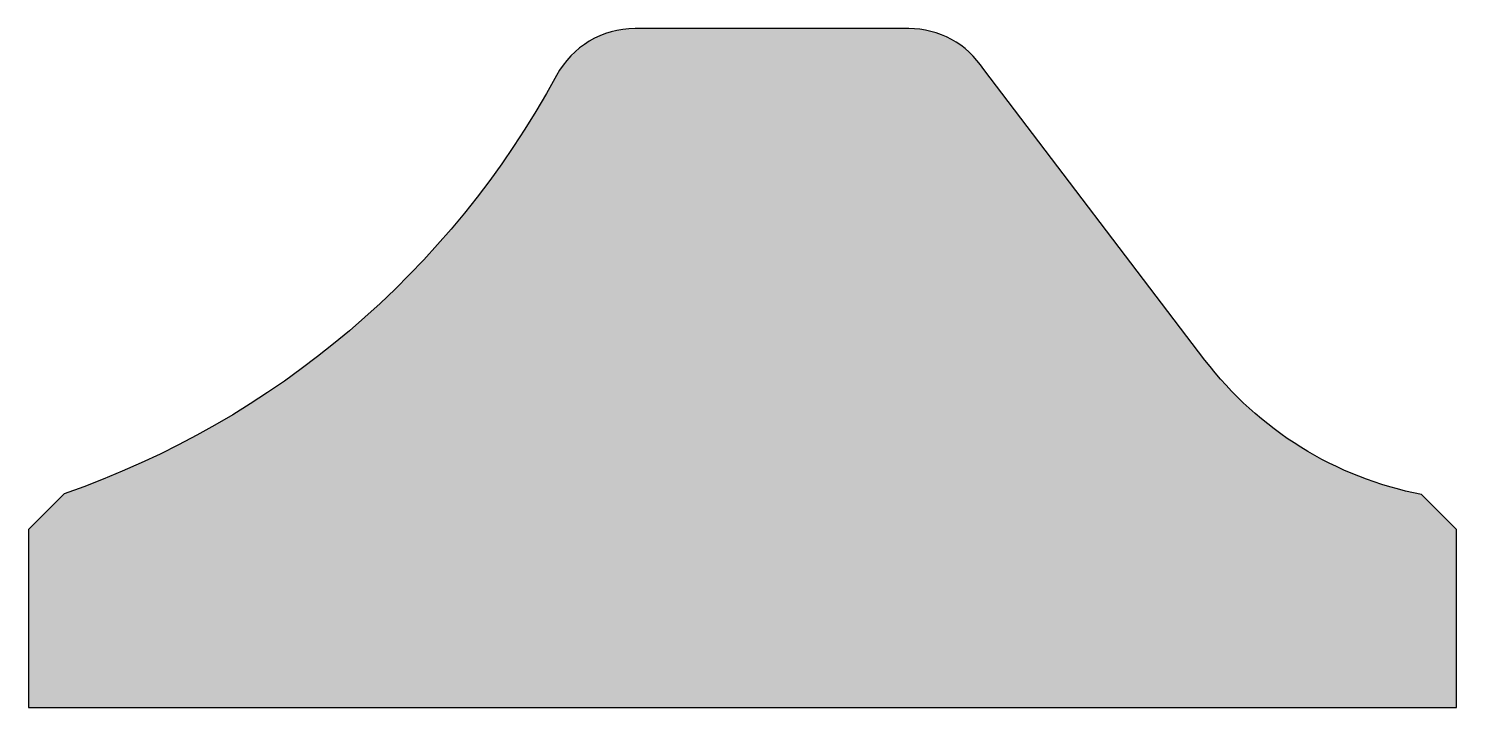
# Model space of a CAD drawing. Header units: metres. Extents: x 0 to 0.4, y 0 to 0.19.
import ezdxf

# ---------------------------------------------------------------- set-up
doc = ezdxf.new("R2010")
doc.units = ezdxf.units.M
doc.header["$LTSCALE"] = 0.2

msp = doc.modelspace()

# ---------------------------------------------------------------- hatches: boundary and pattern name
msp.add_hatch(color=253).paths.add_polyline_path([(0.26736, 0.17857, 0.254531), (0.24637, 0.19), (0.16977, 0.19, 0.275276), (0.14778, 0.1769, -0.187229), (0.00994, 0.05978), (0.00976, 0.0596), (0, 0.04984), (0, 0), (0.39969, 0), (0.39969, 0.04984), (0.38994, 0.0596, -0.184499), (0.3293, 0.09723)])

# ---------------------------------------------------------------- linework, layer by layer
msp.add_line((0.00965, 0.0595), (0.00976, 0.0596))
msp.add_lwpolyline([(0.39969, 0.04984), (0.38994, 0.0596, -0.184499), (0.3293, 0.09723), (0.26736, 0.17857, 0.254531), (0.24637, 0.19), (0.16977, 0.19, 0.275276), (0.14778, 0.1769, -0.187234), (0.00993, 0.05978), (0, 0.04984), (0, 0), (0.39969, 0)], format="xyb", close=True)

doc.saveas('drawing.dxf')
